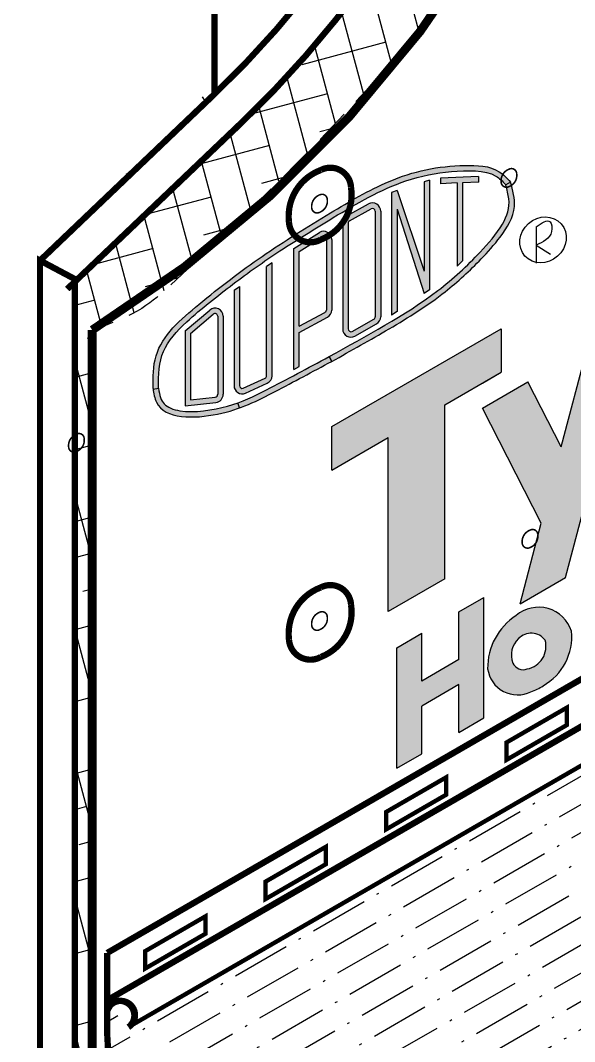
# Model space of a CAD drawing. Extents: x -16.9 to 57.1, y -63 to 11.
# Drawn here: x -8.79 to -0.83, y -45.46 to -30.78 of the extents above; entities that cross this region are included whole.
import ezdxf

# ---------------------------------------------------------------- set-up
doc = ezdxf.new("R2010")
doc.units = 0
doc.header["$MEASUREMENT"] = 0
doc.linetypes.add('DASHED', pattern=[0.75, 0.5, -0.25])
for name, color, linetype in [('CLADDING', 7, 'CONTINUOUS'), ('DUPONTLOGO', 7, 'CONTINUOUS'), ('FASTENING', 1, 'CONTINUOUS'), ('INSULATION', 40, 'CONTINUOUS'), ('STRUCTURE', 7, 'CONTINUOUS'), ('TYVEK', 5, 'DASHED')]:
    doc.layers.add(name, color=color, linetype=linetype)

# ---------------------------------------------------------------- blocks, each defined once
blk = doc.blocks.new('A$C59BF5A68')
at = {"layer": 'FASTENING', "color": 7}
for points, const_width in [([(0.5047200094991879, 1.084445504410382, -0.546252201092799), (0.9377327113914085, 0.8344455044103825, -0.3537160203436517), (0.5047200094991879, 0.08444550441038245, -0.5560120530374328), (0.04494004124796902, 0.3381002494007816, -0.3458248453514607), (0.5047200094991915, 1.084445504410382, -1.000000000000007)], 0.09), ([(0.4873086091928798, 0.7267386849483728, -0.546252201092799), (0.5955617846659358, 0.6642386849483728, -0.3537160203436517), (0.4873086091928798, 0.4767386849483728, -0.5560120530374328), (0.3723636171300768, 0.5401523711959726, -0.3458248453514607), (0.4873086091928833, 0.7267386849483728, -1.000000000000007)], 0.0225)]:
    blk.add_lwpolyline(points, format="xyb", dxfattribs=dict(at, const_width=const_width))
blk = doc.blocks.new('A$C1409495A')
at = {"layer": 'DUPONTLOGO', "color": 242}
for p, q in [((0.2343235615273898, 0.523827359091797), (0.2343235615273898, 1.616091367395711e-07)), ((0.2343235615273898, 0.2619137603504669), (0.4408312526641112, 0.1288168849679323))]:
    blk.add_line(p, q, dxfattribs=at)
blk.add_ellipse((0.333973993873542, 0.3360725358395484), major_axis=(0.2603864479023359, 0.231586749987972), ratio=0.9031737347499492, dxfattribs=at)
blk.add_spline([(0.2343235615273898, 0.523827359091797), (0.4345512185534517, 0.5967801724010542), (0.456416738787766, 0.4563911861724819), (0.2343235615273898, 0.2619137603504669)], degree=3, dxfattribs=at)

msp = doc.modelspace()

# ---------------------------------------------------------------- hatches: boundary and pattern name
at = {"layer": 'CLADDING'}
h = msp.add_hatch(dxfattribs=at)
h.set_pattern_fill('ZIGZAG', color=254, scale=4, angle=59.99999999999999, style=0)
h.set_pattern_definition([(59.99999999999999, (-389.3255826806797, -32.49017969269062), (-0.1830127018922192, 0.6830127018922194), [0.5, -0.5]), (150, (-389.0755826806797, -32.05716699079835), (-0.6830127018922193, -0.1830127018922192), [0.5, -0.5])])
edge = h.paths.add_edge_path()
edge.add_line((3.088915309831687, -6.121228368243812), (4.387953415508491, -5.371228368243806))
edge.add_line((4.387953415508491, -5.371228368243806), (16.94532177038286, 1.878771631756194))
edge.add_line((16.94532177038286, 1.878771631756194), (17.99435987605943, 2.484434064458778))
edge.add_line((17.99435987605943, 2.484434064458778), (17.99435987605943, 2.773109199053578))
edge.add_line((17.99435987605943, 2.773109199053578), (-7.173840495619014, -11.75775806055337))
edge.add_spline(control_points=[(-7.17384049561889, -11.75775806055321), (-10.23419036794672, -16.53243236689116), (-13.68721620086609, -16.79477895189177), (-13.52553321898432, -27.06553405829686), (-13.52322798843028, -27.05846792487648), (-13.52553321898432, -27.06553405829686)], knot_values=[0, 0, 0, 0, 6.202530179452576, 17.27267891957846, 17.29541825971954, 17.29541825971954, 17.29541825971954, 17.29541825971954], degree=3, periodic=0)
edge.add_line((-13.52553321898426, -27.06553405829209), (-13.52553321898426, -47.25006520797092))
edge.add_line((-13.52553321898426, -47.25006520797092), (-13.27553321898426, -47.10572764067342))
edge.add_line((-13.27553321898426, -47.10572764067342), (-13.27553321898426, -45.89440277526853))
edge.add_line((-13.27553321898426, -45.89440277526853), (-10.76749115071948, -44.44638401201714))
edge.add_line((-10.76749115071948, -44.44638401201714), (-10.76749115071948, -18.13975039551076))
edge.add_line((-10.76749115071948, -18.13975039551076), (-9.468453045042672, -17.38975039551064))
edge.add_line((-9.468453045042672, -17.38975039551064), (3.088915309831687, -6.121228368243813))
h = msp.add_hatch(dxfattribs=at)
h.set_pattern_fill('ANSI38', color=63, scale=4, angle=59.99999999999999, style=0)
h.set_pattern_definition([(104.9999999999999, (-389.3255826806797, -32.49017969269062), (-0.4829629131445342, -0.1294095225512603), []), (195, (-389.3255826806797, -32.49017969269062), (-0.836516303737808, -0.7417819582470547), [1.25, -0.75])])
edge = h.paths.add_edge_path()
edge.add_line((8.902302294289996, -9.107922664091639), (23.48760650183067, -0.6870933536552251))
edge.add_line((23.48760650183067, -0.6870933536552256), (23.48760650183067, -0.3984182190604303))
edge.add_line((23.48760650183067, -0.3984182190604303), (4.767768796281779, -11.20632155754531))
edge.add_spline(control_points=[(4.767768796281814, -11.20632155754527), (3.025306399554381, -13.23028880900142), (-0.7416201948988714, -17.60578413109943), (-0.4259253595461132, -27.47120315361519), (-5.379718417115072, -32.05923623305108), (-8.012393498171207, -34.49752952042138)], knot_values=[0, 0, 0, 0, 7.793905358340211, 16.84918390441197, 27.11992689184167, 27.11992689184167, 27.11992689184167, 27.11992689184167], degree=3, periodic=0)
edge.add_line((-8.012393498169558, -34.49752952041973), (-8.012393498169786, -50.4101073423069))
edge.add_line((-8.012393498169786, -50.4101073423069), (-7.762393498169786, -50.26576977500952))
edge.add_line((-7.762393498169786, -50.26576977500952), (-7.762393498169786, -35.23120250029017))
edge.add_spline(control_points=[(-7.762393498169729, -35.23120250029012), (-7.108729404779922, -35.02359193937821), (-6.883826770502708, -34.81529694130199), (-5.242255753655456, -33.28565092447229), (-3.82987453861864, -31.92356703206542), (-2.118150640620399, -29.68333759351037), (-1.629898707706218, -28.94013011612708), (-1.015819836570074, -27.75107007667907), (-0.8309229528152287, -27.34238963106156), (-0.5082798949661651, -26.4984475612232), (-0.3733111249237595, -26.06883836714189), (-0.07453415002299835, -24.95368604451971), (0.06117450128584778, -24.26369639483539), (0.1778393069161552, -23.57855959349752)], knot_values=[13.64538803699946, 13.64538803699946, 13.64538803699946, 13.64538803699946, 14.51989920579396, 14.51989920579396, 20.03308609947003, 20.03308609947003, 22.57030622210672, 22.57030622210672, 23.83891628342507, 23.83891628342507, 25.10752634474342, 25.10752634474342, 27.11992689184159, 27.11992689184159, 27.11992689184159, 27.11992689184159], degree=3, periodic=0)
edge.add_line((0.1778393069125519, -23.57855959350939), (1.702008989847172, -22.69857981677649))
edge.add_line((1.702008989847172, -22.69857981677649), (1.702008989847172, -22.20968648080072))
edge.add_arc((17.37003790028257, -22.29091098485197), 15.66823944667357, 122.7135630212249, 179.7029760659578, ccw=False)
h = msp.add_hatch(dxfattribs=at)
h.set_pattern_fill('ACAD_ISO10W100', color=252, scale=0.07, angle=30, style=0)
h.set_pattern_definition([(30, (0, 0), (-0.175, 0.3031088913245536), [0.8400000000000001, -0.21, 0.035, -0.21])])
h.paths.add_polyline_path([(24.39568965681736, -32.62616195883911), (24.02017577887671, -28.68508949482003), (23.96787338154954, -27.74295788496489), (3.822085847642134, -39.32935465737477), (3.413419941318463, -39.1002329841157), (-7.2318692040566, -45.24629353779934, -0.04925653756726567), (-7.26677674911532, -45.26644741833574), (-7.235829131724254, -45.24857980310423, 0.6898610656198999), (-7.353607203962885, -44.87456332538569, 0.2121886538407792), (-7.505067260471954, -44.94386259417314), (-7.545887147223734, -45.01468335662926), (-7.545887147223733, -45.36168705801354), (-7.462614709307329, -46.86168705801345), (-7.087100831366678, -50.80275952203257)])
at = {"layer": 'DUPONTLOGO'}
h = msp.add_hatch(color=242, dxfattribs=at)
edge = h.paths.add_edge_path()
edge.add_spline(control_points=[(-4.336689712097041, -33.54771277495858), (-4.669796868531876, -33.75118999746273), (-5.330371302466347, -34.15469934416336), (-6.169333343600783, -34.8003705092656), (-6.886397580570701, -35.41797737083999), (-6.887037633409591, -35.90976944604614), (-6.887248507548293, -36.07179705375586)], knot_values=[0, 0, 0, 0, 0.2326628988775917, 0.4613865531098924, 0.6535218754829092, 0.7479263056417517, 0.7479263056417517, 0.7479263056417517, 0.7479263056417517], degree=3, periodic=0)
edge.add_spline(control_points=[(-6.887248507548293, -36.07179705375586), (-6.886609813560767, -36.07585330147047), (-6.885971119573242, -36.0799095491851), (-6.885329369621331, -36.08396319512647)], knot_values=[0, 0, 0, 0, 0.002347442690703379, 0.002347442690703379, 0.002347442690703379, 0.002347442690703379], degree=3, periodic=0)
edge.add_line((-6.885329369621331, -36.08396319512664), (-6.808143498873619, -36.07173994903341))
edge.add_spline(control_points=[(-6.808143498873676, -36.07173994903341), (-6.808467810594664, -36.06973814950994), (-6.808791349791022, -36.06772547550045), (-6.809114317675494, -36.06570191573762)], knot_values=[0.001174582396085617, 0.001174582396085617, 0.001174582396085617, 0.001174582396085617, 0.002358172592852494, 0.002358172592852494, 0.002358172592852494, 0.002358172592852494], degree=3, periodic=0)
edge.add_spline(control_points=[(-6.809114317659123, -36.065701915837), (-6.808783790756934, -35.87098729881657), (-6.804526488213696, -35.69266002476556), (-6.670332926589936, -35.3868956429081), (-6.547207111436819, -35.24648094517835), (-6.191885384871284, -34.92001548329641), (-5.958471952999616, -34.74030854500597), (-5.516692854125267, -34.40330510136192), (-5.29441164150694, -34.24582785575168), (-4.812557489976143, -33.92995847814967), (-4.554610861855053, -33.77237653676303), (-4.296730344887465, -33.61484521567985)], knot_values=[0.001204580648238207, 0.001204580648238207, 0.001204580648238207, 0.001204580648238207, 0.1148556554967574, 0.1148556554967574, 0.2297113109935148, 0.2297113109935148, 0.3984913275604529, 0.3984913275604529, 0.5672713441273911, 0.5672713441273911, 0.7479263056417517, 0.7479263056417517, 0.7479263056417517, 0.7479263056417517], degree=3, periodic=0)
edge.add_spline(control_points=[(-4.296730344887465, -33.61484521567985), (-3.955700935566256, -33.41185364781808), (-3.616866373944731, -33.21232081470237), (-3.03630330584997, -33.01439073604517), (-2.822505422280528, -32.97081385497431), (-2.372638239542084, -32.93574778306746), (-2.113555324589015, -32.92108186793001), (-1.909268271941528, -33.04634694352218), (-1.863976177553695, -33.09146701832135), (-1.815465730104961, -33.1424950803809)], knot_values=[0, 0, 0, 0, 0.2378461726929006, 0.2378461726929006, 0.3759363467751121, 0.3759363467751121, 0.5140265208573236, 0.5140265208573236, 0.5560477353908875, 0.5560477353908875, 0.5560477353908875, 0.5560477353908875], degree=3, periodic=0)
edge.add_line((-1.815465730104734, -33.14249508038102), (-1.745222672577995, -33.10304705375579))
edge.add_spline(control_points=[(-1.745222672577938, -33.10304705375586), (-1.796752468055729, -33.04849744859614), (-1.965974678000293, -32.86935827967284), (-2.43490816023359, -32.8546908995915), (-2.962685993360992, -32.90474517900853), (-3.628672449644682, -33.12627834657724), (-4.062427705135633, -33.38446329184552), (-4.336689712097041, -33.5477127749586)], knot_values=[0, 0, 0, 0, 0.04405701235799464, 0.1446818277776674, 0.2573902707972445, 0.3686265973318987, 0.5599067828171413, 0.5599067828171413, 0.5599067828171413, 0.5599067828171413], degree=3, periodic=0)
for color, points in [(242, [(-2.437882133155028, -33.11352133663689), (-2.206860590063457, -33.10359576242315), (-2.206860590063286, -33.02539869050525), (-2.753735590063229, -33.04889454429225), (-2.753735590063229, -33.12709161621015), (-2.516007133155028, -33.11687788717789), (-2.516007133155028, -34.31148881597491), (-2.437882133155028, -34.2383263992245)]), (242, [(-3.456860590063116, -35.01563286175343), (-3.378735590063741, -34.96397574153955), (-3.378735590062547, -33.49377033049384), (-2.988110590063116, -34.70569014046738), (-2.909985590063229, -34.65403302025307), (-2.909985590063172, -33.07562413585462), (-2.988110590062547, -33.10073302623204), (-2.988110590062718, -34.3826096945678), (-3.378735590062888, -33.22627747811981), (-3.456860590063172, -33.25138636849745)]), (242, [(-5.175610590062888, -34.26303270195769), (-5.253735590062888, -34.31650844087714), (-5.253735590063457, -35.88742744310751, -0.2934388249167285), (-5.276546387636756, -35.92294871947085), (-5.589046387636756, -36.06592379042316, -0.5462656304046162), (-5.644360590063457, -36.03040251405977), (-5.644360590063229, -34.60314623992517), (-5.722485590062831, -34.65863494521735), (-5.722485590063457, -36.03040251405994, 0.5462656304051842), (-5.556542982783128, -36.13696634315002), (-5.244042982782844, -35.99399127219753, 0.2934388249164255), (-5.175610590063172, -35.8874274431075)]), (182, [(-3.504336774015314, -36.77492205375552), (-3.504336774015314, -39.27492205375593), (-2.692437957967456, -38.80617205375591), (-2.692437957967115, -36.30617205375587), (-1.880539141919371, -35.83742205375589), (-1.880539141919314, -35.21242205375587), (-4.316235590063172, -36.61867205375591), (-4.316235590063172, -37.24367205375589)]), (182, [(0.01389142885892625, -35.10451597199956), (-0.6417573871889317, -35.48305499243889), (-1.016613666862213, -36.90944304804473), (-1.495523264554549, -35.97597695156054), (-2.151172080602123, -36.35451597199956), (-1.304484244114974, -38.00483660343954), (-1.609906203236733, -39.16701597199935), (-0.9542573871888749, -38.7884769515604)]), (182, [(-2.48904480782701, -40.32836035672602), (-2.489044807827018, -41.01438576051035), (-2.129044807827029, -40.80653966360211), (-2.129044807827032, -39.07448885603318), (-2.489044807827021, -39.2823349529416), (-2.48904480782701, -39.96836035672601), (-3.023082913503693, -40.27668740079594), (-3.023082913503696, -39.59066199701152), (-3.383082913503703, -39.79850809391982), (-3.383082913503699, -41.53055890148858), (-3.0230829135037, -41.32271280458016), (-3.023082913503696, -40.63668740079595)])]:
    msp.add_hatch(color=color, dxfattribs=at).paths.add_polyline_path(points)
h = msp.add_hatch(color=242, dxfattribs=at)
edge = h.paths.add_edge_path()
edge.add_spline(control_points=[(-1.745222672577938, -33.10304705375586), (-1.712904676453263, -33.22180868065972), (-1.63688150258622, -33.50117735735699), (-1.873794253355527, -33.89112455164877), (-2.227423881567802, -34.27958885603306), (-2.741062379423965, -34.75675213591995), (-3.48302823380277, -35.21720264093115), (-4.040054949262867, -35.52738156116979), (-4.316235590063116, -35.68117205375587)], knot_values=[0, 0, 0, 0, 0.07140672790437241, 0.16797347427779, 0.251697098529822, 0.3916885399395568, 0.5846187000068773, 0.7743438912938334, 0.7743438912938334, 0.7743438912938334, 0.7743438912938334], degree=3, periodic=0)
edge.add_line((-4.316235590063116, -35.68117205375572), (-4.353149450176659, -35.61230662036291))
edge.add_spline(control_points=[(-4.353149590189105, -35.61230669826665), (-3.817617399895198, -35.31412259564448), (-3.271542989259842, -35.0288485895656), (-2.573540161637993, -34.49673229175002), (-2.36955586907311, -34.30726090202319), (-2.065237920164464, -33.98656391357819), (-1.949728541145987, -33.85438610173833), (-1.791688915260238, -33.58868769177514), (-1.75569685000778, -33.47452255624783), (-1.778641939941053, -33.28215040654688), (-1.796166528052936, -33.21381804379175), (-1.815465730104961, -33.14249508038108)], knot_values=[0.0002505584379334802, 0.0002505584379334802, 0.0002505584379334802, 0.0002505584379334802, 0.3681301305683303, 0.3681301305683303, 0.5353339496185356, 0.5353339496185356, 0.6400473331687101, 0.6400473331687101, 0.7273425474151587, 0.7273425474151587, 0.7705355621334626, 0.7705355621334626, 0.7705355621334626, 0.7705355621334626], degree=3, periodic=0)
edge.add_line((-1.815465730104961, -33.14249508038102), (-1.745222672578166, -33.10304705375582))
h = msp.add_hatch(color=242, dxfattribs=at)
h.paths.add_polyline_path([(-4.159985590062888, -35.21564429786773, 0.5736723652120568), (-3.985329460789501, -35.31777297555269), (-3.672829460789785, -35.14192670930303, 0.2709125763483533), (-3.613110590063172, -35.03979803161799), (-3.613110590063457, -33.52171177723207, 0.5705986825334335), (-3.786818281238993, -33.41905517420183), (-4.09931828123905, -33.59110995899879, 0.2733997692991723), (-4.159985590063457, -33.69376656202914)])
h.paths.add_polyline_path([(-4.081860590062888, -33.693766562029, -0.2733997692992011), (-4.061638153788124, -33.6595476943522), (-3.749138153788408, -33.48749290955516, -0.5705986825340358), (-3.691235590063172, -33.52171177723194), (-3.691235590063172, -35.03979803161785, -0.2709125763483295), (-3.711141880305377, -35.07384092417952), (-4.023641880305377, -35.24968719042927, -0.5736723652123455), (-4.081860590063172, -35.2156442978676)], flags=16)
h = msp.add_hatch(color=242, dxfattribs=at)
h.paths.add_polyline_path([(-4.863110590063513, -35.79720000177941), (-4.784985590043846, -35.7550910815214), (-4.784985589818518, -35.26579495089991), (-4.377821926747799, -35.0463361065365, 0.2758007751186116), (-4.316235590589258, -34.94317884442982), (-4.316235590153838, -33.92903001206216, 0.5880955590559759), (-4.495242434497868, -33.82947460622635), (-4.863110589455289, -34.05790387096678)])
h.paths.add_polyline_path([(-4.784985589283565, -34.10135341663289), (-4.454029538268571, -33.89584487674995, -0.5880955590566647), (-4.394360590153838, -33.92903001202856), (-4.394360590589542, -34.94317884439625, -0.2758007751187845), (-4.414889369309151, -34.97756459843179), (-4.784985589777875, -35.17704430699592)], flags=16)
h = msp.add_hatch(color=242, dxfattribs=at)
h.paths.add_polyline_path([(-6.425610590063116, -35.24372773943963), (-6.425610590063172, -36.32031524347833), (-5.983059404192488, -36.27144099997132, 0.3823525855099315), (-5.878735590063457, -36.15496166385527), (-5.87873559006232, -35.03281160827862, 0.6390099729074422), (-6.071743619805545, -34.94345749575012)])
h.paths.add_polyline_path([(-6.02119659997669, -35.00302690410234, -0.6390099729069131), (-5.95686059006232, -35.03281160827849), (-5.956860590063741, -36.15496166385521, -0.3823525855097374), (-5.991635194773437, -36.19378810922716), (-6.347485590063172, -36.23308733477832), (-6.347485590063513, -35.27989613124472)], flags=16)
h = msp.add_hatch(color=242, dxfattribs=at)
edge = h.paths.add_edge_path()
edge.add_spline(control_points=[(-4.35314959018865, -35.61230669826661), (-4.6599354671946, -35.77676414700581), (-4.966468287112775, -35.9424510893778), (-5.389959224387269, -36.16067866173177), (-5.522330601494218, -36.2245977589282), (-5.669358114972624, -36.27707638209539)], knot_values=[0.2810519083259829, 0.2810519083259829, 0.2810519083259829, 0.2810519083259829, 0.4864092395876224, 0.4864092395876224, 0.5821236414411977, 0.5821236414411977, 0.5821236414411977, 0.5821236414411977], degree=3, periodic=0)
edge.add_line((-5.669358114972795, -36.27707638209547), (-5.643098281320022, -36.35064763199442))
edge.add_spline(control_points=[(-5.643098281320022, -36.35064763199442), (-5.457911274920548, -36.28453774196559), (-5.041434030876587, -36.06989935103074), (-4.591664284740546, -35.82880978440753), (-4.316235590063116, -35.68117205375587)], knot_values=[0.2810600832013738, 0.2810600832013738, 0.2810600832013738, 0.2810600832013738, 0.3977592114784792, 0.5821236414411975, 0.5821236414411975, 0.5821236414411975, 0.5821236414411975], degree=3, periodic=0)
edge.add_line((-4.316235731521033, -35.68117212920939), (-4.353149590188593, -35.61230669826657))
h = msp.add_hatch(color=242, dxfattribs=at)
edge = h.paths.add_edge_path()
edge.add_line((-5.643098281320079, -36.35064763199443), (-5.669358114972681, -36.27707638209542))
edge.add_spline(control_points=[(-5.669358114972624, -36.27707638209539), (-5.716318649187258, -36.29383803520692), (-5.764774345673686, -36.3094325754651), (-6.02389427886078, -36.38245773477425), (-6.29563652807542, -36.42385936730133), (-6.600139364675442, -36.37570653995513), (-6.679259925724409, -36.34212836592626), (-6.773437449245307, -36.24611080756443), (-6.791774489383158, -36.17277692450017), (-6.808143498873676, -36.07173994903341)], knot_values=[0.002358172592852481, 0.002358172592852481, 0.002358172592852481, 0.002358172592852481, 0.03292931765771284, 0.03292931765771284, 0.1592148645761484, 0.1592148645761484, 0.2213124727474919, 0.2213124727474919, 0.2810519083259829, 0.2810519083259829, 0.2810519083259829, 0.2810519083259829], degree=3, periodic=0)
edge.add_line((-6.808143498873619, -36.0717399490334), (-6.885329369621331, -36.08396319512664))
edge.add_spline(control_points=[(-6.885329369621331, -36.08396319512647), (-6.874875863660748, -36.14999329281292), (-6.810815269680063, -36.52158167549369), (-6.147594746785671, -36.50309338340817), (-5.740301517715125, -36.38534820517968), (-5.643098281320022, -36.35064763199442)], knot_values=[0.002347442690703379, 0.002347442690703379, 0.002347442690703379, 0.002347442690703379, 0.04058508663443653, 0.2198056076657352, 0.2810600832013738, 0.2810600832013738, 0.2810600832013738, 0.2810600832013738], degree=3, periodic=0)
h = msp.add_hatch(color=182, dxfattribs=at)
h.paths.add_polyline_path([(-1.664892771628736, -39.33469864694024, 0.2576403943727744), (-2.075560686469693, -40.09965429052033, 0.5131396402506244), (-1.452613821149871, -40.43026783524547, 0.08200931940638828), (-1.278358987255121, -40.34477629528112, 0.297025703830487), (-0.8693909740964436, -39.559905596026, 0.5350210848522521)])
h.paths.add_polyline_path([(-1.247812946931077, -39.68898192672654, -0.4359844533383372), (-1.504742648276231, -40.10275842126413, -0.399352155509288), (-1.712625712649757, -40.0173780946086, -0.3084390351184591), (-1.631573207505699, -39.66755810997677, -0.4603151700988637)], flags=16)
at = {"layer": 'INSULATION'}
h = msp.add_hatch(dxfattribs=at)
h.set_pattern_fill('CROSS', color=256, scale=2, angle=30, style=0)
h.set_pattern_definition([(30, (-389.3255826806797, -32.49017969269062), (0.1830127018922194, 0.6830127018922193), [0.25, -0.75]), (120, (-389.1548295052066, -32.53593286816363), (-0.6830127018922193, 0.1830127018922194), [0.2499999999999998, -0.7499999999999991])])
edge = h.paths.add_edge_path()
edge.add_spline(control_points=[(-8.512393498169615, -34.23182495338199), (-5.87971841711347, -31.79353166601168), (-0.9259253595445642, -27.20549858657588), (-1.184959740770573, -19.11071075395993), (0.6796344969046065, -15.63895325037138), (1.20971205450966, -14.82403934810635)], knot_values=[4.867445398203927, 4.867445398203927, 4.867445398203927, 4.867445398203927, 15.13818838563363, 24.19346693170539, 27.11992689184152, 27.11992689184152, 27.11992689184152, 27.11992689184152], degree=3, periodic=0)
edge.add_line((1.209712054513662, -14.82403934809908), (-4.705313324228428, -20.13975039551108))
edge.add_line((-4.705313324228428, -20.13975039551108), (-4.7053133242282, -30.40019658071229))

# ---------------------------------------------------------------- linework, layer by layer
at = {"layer": 'CLADDING'}
msp.add_line((-6.808143498873903, -36.07173994903344), (-6.885329369621388, -36.08396319512666), dxfattribs=at)
for points, const_width in [([(-7.545887147223738, -44.18513105502794), (3.654332477374338, -37.71868123978337)], 0.09), ([(-7.56027578898268, -44.87421129013983), (3.723780782807997, -38.35935819086558)], 0.09), ([(-7.240504954623562, -45.25127939071383), (3.777558826248821, -38.88999730087875)], 0.0625), ([(-1.803731919254122, -41.15967233923173), (-1.803731919254122, -41.40967233923173), (-0.9377065154696833, -40.90967233923173), (-0.9377065154696833, -40.65967233923173), (-1.803731919254122, -41.15967233923173)], 0.0625), ([(-3.535782726822998, -42.15967233923173), (-3.535782726822998, -42.40967233923173), (-2.66975732303856, -41.90967233923173), (-2.66975732303856, -41.65967233923173), (-3.535782726822998, -42.15967233923173)], 0.0625), ([(-5.267833534391875, -43.15967233923173), (-5.267833534391875, -43.40967233923173), (-4.401808130607437, -42.90967233923173), (-4.401808130607437, -42.65967233923173), (-5.267833534391875, -43.15967233923173)], 0.0625), ([(-6.999884341960752, -44.15967233923173), (-6.999884341960752, -44.40967233923173), (-6.133858938176314, -43.90967233923173), (-6.133858938176314, -43.65967233923173), (-6.999884341960752, -44.15967233923173)], 0.0625)]:
    msp.add_lwpolyline(points, dxfattribs=dict(at, const_width=const_width))
at = {"layer": 'CLADDING', "const_width": 0.09}
msp.add_lwpolyline([(-7.545887147223733, -44.18513105502794), (-7.545887147223733, -45.01468335662926), (-7.487285900732142, -44.91301269343879, -0.988927749100262), (-7.240446043395987, -45.25212042644716, 1.412283509625476), (-7.545887147223733, -45.01468335662926), (-7.545887147223733, -45.36168705801353), (-7.462614709307327, -46.86168705801353), (-7.462614709307327, -46.86168705801353), (-7.087100831366676, -50.80275952203257), (-7.495891844795521, -50.56674392038712), (-7.495891844795996, -50.56674392038215)], format="xyb", dxfattribs=at)
at = {"layer": 'CLADDING'}
msp.add_arc((-5.292798090063172, -35.88742744310751), 0.1171875, 294.5850530263788, 359.9999999999808, dxfattribs=at)
at = {"layer": 'DUPONTLOGO', "color": 242}
for p, q in [((-2.206860590063172, -33.02539869050524), (-2.753735590063172, -33.04889454429225)), ((-2.206860590063172, -33.02539869050524), (-2.206860590063457, -33.10359576242315)), ((-2.909985590063172, -33.07562413585462), (-2.988110590062888, -33.10073302623212)), ((-2.988110590062604, -33.10073302623213), (-2.988110590062604, -34.38260969456724)), ((-2.909985590063172, -33.07562413585462), (-2.909985590063172, -34.65403302025302)), ((-2.753735590063172, -33.04889454429225), (-2.753735590063172, -33.12709161621014)), ((-2.516007133154744, -33.11687788717788), (-2.753735590063457, -33.12709161621017)), ((-2.516007133155028, -33.11519961190739), (-2.516007133155028, -34.31148881597479)), ((-2.203507133155028, -33.10345168501388), (-2.437882133155028, -33.11352133663689)), ((-2.437882133155028, -33.11352133663689), (-2.437882133155028, -34.2383263992246)), ((-1.745222672578052, -33.10304705375583), (-1.815465730104847, -33.14249508038109)), ((-3.378735590062888, -33.22627747811981), (-3.456860590063172, -33.25138636849745)), ((-3.456860590063172, -33.25138636849745), (-3.456860590063172, -35.01563286175347)), ((-3.378735590062888, -33.22627747811981), (-2.988110590062888, -34.38260969456702)), ((-4.099318281239221, -33.59110995899887), (-3.786818281238936, -33.41905517420179)), ((-4.061638153788238, -33.65954769435226), (-3.749138153788522, -33.48749290955521)), ((-3.691235590063172, -33.52171177723199), (-3.691235590063172, -35.03979803161785)), ((-3.613110590063457, -33.5217117772321), (-3.613110590063172, -35.03979803161802)), ((-3.378735590062604, -33.49377033049352), (-3.378735590063741, -34.96397574153924)), ((-3.378735590062604, -33.49377033049383), (-2.988110590063172, -34.70569014046738)), ((-4.159985590063457, -33.69376656202918), (-4.159985590062888, -35.2156442978677)), ((-4.081860590062888, -33.69376656202904), (-4.081860590063172, -35.2156442978676)), ((-4.863110589455516, -34.05790387096695), (-4.495242434497925, -33.82947460622638)), ((-4.784985589283565, -34.10135341663293), (-4.454029538268628, -33.89584487674999)), ((-4.394360590153838, -33.92903001202863), (-4.394360590589542, -34.94317884439627)), ((-4.316235590153838, -33.92903001206217), (-4.316235590589258, -34.94317884442984)), ((-4.863110590063457, -35.79720000177942), (-4.863110589455232, -34.05790387096704)), ((-4.784985589777818, -35.17704430699591), (-4.784985589283565, -34.10135341663293)), ((-5.175610590062888, -34.2630327019577), (-5.253735590062888, -34.31650844087712)), ((-5.253735590063457, -35.88742744310753), (-5.253735590062888, -34.31650844087712)), ((-5.175610590063172, -35.88742744310754), (-5.175610590062888, -34.2630327019577)), ((-2.437882133155028, -34.23832639922453), (-2.516007133154744, -34.31148881597454)), ((-5.722485590062888, -34.65863494521739), (-5.644360590063172, -34.60314623992514)), ((-5.644360590063172, -34.60314623992514), (-5.644360590063457, -36.03040251405999)), ((-5.722485590062888, -34.65863494521739), (-5.722485590063457, -36.03040251405996)), ((-2.909985590063172, -34.65403302025302), (-2.988110590063172, -34.70569014046738)), ((-6.425610590063172, -35.24372773943962), (-6.071743619805602, -34.9434574957502)), ((-6.347485590063457, -35.27989613124468), (-6.021196599976747, -35.00302690410236)), ((-5.95686059006232, -35.03281160827855), (-5.956860590063741, -36.1549616638552)), ((-5.87873559006232, -35.03281160827864), (-5.878735590063457, -36.15496166385529)), ((-4.784985589778103, -35.17704430699609), (-4.414889369308867, -34.97756459843163)), ((-4.784985589818177, -35.26579495089972), (-4.377821926747799, -35.0463361065365)), ((-4.023641880305377, -35.24968719042927), (-3.711141880305377, -35.07384092417952)), ((-3.378735590063741, -34.96397574153954), (-3.456860590063172, -35.01563286175347)), ((-3.985329460789501, -35.31777297555269), (-3.672829460789785, -35.14192670930304)), ((-6.425610590063172, -35.24372773943962), (-6.425610590063172, -36.32031524347833)), ((-6.347485590063457, -35.27989613124468), (-6.347485590063172, -36.23308733477832)), ((-4.784985590043846, -35.75509108152137), (-4.784985589818461, -35.26579495090011)), ((-4.353149590188593, -35.61230669826659), (-4.316235731366248, -35.68117212949829)), ((-4.316235590063172, -35.68117205375587), (-4.353144717464431, -35.61231544957384)), ((-4.863110590063457, -35.79720000177942), (-4.784985590043846, -35.75509108152139)), ((-5.589046387636699, -36.06592379042313), (-5.276546387636415, -35.92294871947071)), ((-5.556542982783185, -36.13696634315004), (-5.244042982782901, -35.99399127219756)), ((-6.347485590063172, -36.23308733477832), (-5.99163519477321, -36.19378810922714)), ((-6.425610590063172, -36.32031524347833), (-5.983059404192431, -36.27144099997131)), ((-5.643098281320022, -36.35064763199446), (-5.669358114972795, -36.27707638209535))]:
    msp.add_line(p, q, dxfattribs=at)
at = {"layer": 'DUPONTLOGO', "color": 182}
for p, q in [((-4.316235590063172, -36.6186720537559), (-1.880539141919314, -35.2124220537559)), ((-1.880539141919314, -35.2124220537559), (-1.880539141919314, -35.8374220537559)), ((-0.9542573871889317, -38.78847695156034), (0.01389142885892625, -35.10451597199953)), ((-1.016613666862213, -36.90944304804481), (-0.6417573871889317, -35.48305499243875)), ((-2.692437957966888, -36.30617205375574), (-1.880539141919314, -35.8374220537559)), ((-2.151172080602123, -35.9936720537559), (-1.880539141919314, -35.8374220537559)), ((-2.151172080602123, -36.35451597199953), (-1.495523264554549, -35.97597695156078)), ((-2.151172080602123, -36.35451597199958), (-1.495523264554834, -35.97597695156077)), ((-1.016613666862213, -36.90944304804481), (-1.495523264554549, -35.97597695156044)), ((-2.692437957967456, -38.8061720537559), (-2.692437957967172, -36.3061720537561)), ((-1.304484244114747, -38.00483660343997), (-2.151172080602123, -36.35451597199958)), ((-4.316235590063172, -37.2436720537559), (-4.316235590063172, -36.61867205375587)), ((-4.316235590063172, -37.2436720537559), (-3.504336774015314, -36.77492205375603)), ((-3.504336774015314, -39.2749220537559), (-3.504336774015314, -36.77492205375592)), ((-1.60990620323679, -39.16701597199956), (-1.304484244115031, -38.00483660343953)), ((-2.692437957967456, -38.8061720537559), (-3.504336774015314, -39.2749220537559)), ((-1.609906203237074, -39.16701597199953), (-0.9542573871886475, -38.78847695156021)), ((-2.489044807827032, -39.2823349529416), (-2.129044807827029, -39.07448885603321)), ((-2.129044807827029, -40.80653966360217), (-2.129044807827029, -39.0744888560333)), ((-2.48904480782701, -39.96836035672598), (-2.489044807827021, -39.2823349529416)), ((-3.383082913503699, -39.79850809391979), (-3.023082913503707, -39.59066199701158)), ((-3.023082913503696, -40.27668740079596), (-3.023082913503696, -39.59066199701158)), ((-3.383082913503699, -41.53055890148858), (-3.383082913503699, -39.79850809391971)), ((-2.489044807827021, -39.96836035672598), (-3.023082913503696, -40.27668740079588)), ((-2.489044807827021, -40.32836035672599), (-3.023082913503696, -40.63668740079589)), ((-2.489044807827021, -41.01438576051038), (-2.48904480782701, -40.32836035672599)), ((-3.023082913503696, -41.32271280458028), (-3.023082913503696, -40.63668740079581)), ((-2.489044807827021, -41.01438576051038), (-2.129044807827029, -40.80653966360208)), ((-3.383082913503699, -41.53055890148858), (-3.023082913503696, -41.32271280458019)), ((-3.383082913503699, -41.53055890148858), (-3.023082913503696, -41.32271280458028)), ((-3.383082913503699, -41.53055890148858), (-3.023082913503686, -41.32271280458045))]:
    msp.add_line(p, q, dxfattribs=at)
at = {"layer": 'DUPONTLOGO', "color": 242}
for centre, radius, start, end in [((-3.730298090063457, -33.5217117772321), 0.1171875, 0, 118.8360950130634), ((-4.042798090063457, -33.69376656202918), 0.1171875, 118.8360950130775, 180), ((-3.730298090063172, -33.52171177723199), 0.0390625, 0, 118.8360950130788), ((-4.042798090062888, -33.69376656202904), 0.0390625, 118.8360950130775, 180), ((-4.433423090153838, -33.92903001201185), 0.1171875, 359.9999999753911, 121.8383859097841), ((-4.433423090153838, -33.92903001201185), 0.0390625, 359.9999999753911, 121.8383859097841), ((-5.99592309006232, -35.03281160827849), 0.1171875, 359.9999999999345, 130.3159340501479), ((-5.99592309006232, -35.03281160827849), 0.0390625, 359.9999999999345, 130.3159340501479), ((-4.433423090589258, -34.94317884437949), 0.0390625, 298.3244090050581, 359.9999999753742), ((-4.433423090589258, -34.94317884437949), 0.1171875, 298.3244090050581, 359.9999999753742), ((-3.730298090063172, -35.03979803161785), 0.0390625, 299.3668080741879, 0), ((-3.730298090063172, -35.03979803161804), 0.1171875, 299.3668080742088, 1.025410829303838e-11), ((-4.042798090062888, -35.21564429786768), 0.1171875, 180.0000000000094, 299.3668080741979), ((-4.042798090063172, -35.2156442978676), 0.0390625, 180, 299.3668080742088), ((-5.292798090063172, -35.88742744310751), 0.0390625, 294.5850530263788, 359.9999999999808), ((-5.605298090063457, -36.03040251405999), 0.1171875, 179.9999999999791, 294.5850530263615), ((-5.605298090063457, -36.03040251405999), 0.0390625, 179.9999999999791, 294.5850530263615), ((-5.995923090063457, -36.15496166385515), 0.0390625, 276.3020641363325, 359.9999999999296), ((-5.995923090063457, -36.15496166385515), 0.1171875, 276.3020641363325, 359.9999999999296)]:
    msp.add_arc(centre, radius, start, end, dxfattribs=at)
at = {"layer": 'DUPONTLOGO', "color": 182}
for centre, radius, start, end in [((-1.177226916817709, -40.08921475652218), 0.8983944265005448, 122.8757694327404, 180.6658041083846), ((-1.342252001083445, -39.71261472509119), 0.4969080689051528, 17.89771543515966, 130.4885972157508), ((-1.448863056897245, -39.84252990874035), 0.2529785158821247, 37.37005474894762, 136.2393852856157), ((-1.676201687196642, -39.63849006974237), 0.8106287968500308, 299.3920481145085, 5.563139503480921), ((-1.415533371764241, -39.90191388900126), 0.3187410262099462, 132.6712732316579, 201.2384925311235), ((-1.568443392503404, -39.77654718306135), 0.332372617321115, 281.0493610937684, 15.27517392190573), ((-1.563759113635591, -39.95068520770576), 0.1631232830269204, 204.1325881229911, 291.2102017748796), ((-1.645426115630862, -40.04137801480999), 0.4340643654360211, 187.715670818816, 296.3722994449842), ((-1.62434894809714, -39.8598903299274), 0.5956705905116406, 286.756537903897, 305.5097228778379)]:
    msp.add_arc(centre, radius, start, end, dxfattribs=at)
at = {"layer": 'DUPONTLOGO', "color": 242}
for points in [[(-4.336689712097041, -33.5477127749586), (-3.493331554150018, -33.09665873007492), (-2.963822303044935, -32.92648834041432), (-2.403600476343172, -32.86540370172037), (-1.908562653368108, -32.9552446210177), (-1.745222672577938, -33.10304705375586)], [(-4.316235590063116, -35.68117205375587), (-3.49108541055989, -35.21317805113671), (-2.686797927139878, -34.68056861580538), (-2.16932922806086, -34.20922347986692), (-1.894306517533323, -33.89362303604361), (-1.690579766074961, -33.45587445138693), (-1.745222672577938, -33.10304705375586)], [(-6.887248507548293, -36.07179705375586), (-6.84340123663992, -35.60181585447839), (-6.22971508058049, -34.86270229456653), (-5.318651737324899, -34.17145245933301), (-4.336689712097041, -33.54771277495858)], [(-6.887248507548293, -36.07179705375586), (-6.838328313706143, -36.26873751699935), (-5.958497062251581, -36.43872824595877), (-5.130036795453407, -36.11416590358789), (-4.316235590063116, -35.68117205375587)]]:
    msp.add_spline(points, degree=3, dxfattribs=at)
for points, knots in [([(-4.296730344887465, -33.61484521567985), (-3.955700935566256, -33.41185364781808), (-3.616866373944731, -33.21232081470237), (-3.03630330584997, -33.01439073604517), (-2.822505422280528, -32.97081385497431), (-2.372638239542084, -32.93574778306746), (-2.113555324589015, -32.92108186793001), (-1.909268271941528, -33.04634694352218), (-1.863976177553695, -33.09146701832135), (-1.815465730104961, -33.1424950803809)], [0, 0, 0, 0, 0.2378461726929006, 0.2378461726929006, 0.3759363467751121, 0.3759363467751121, 0.5140265208573236, 0.5140265208573236, 0.5560477353908875, 0.5560477353908875, 0.5560477353908875, 0.5560477353908875]), ([(-4.353149590189105, -35.61230669826665), (-3.817617399895198, -35.31412259564448), (-3.271542989259842, -35.0288485895656), (-2.573540161637993, -34.49673229175002), (-2.36955586907311, -34.30726090202319), (-2.065237920164464, -33.98656391357819), (-1.949728541145987, -33.85438610173833), (-1.791688915260238, -33.58868769177514), (-1.75569685000778, -33.47452255624783), (-1.778641939941053, -33.28215040654688), (-1.796166528052936, -33.21381804379175), (-1.815465730104961, -33.14249508038108)], [0.0002505584379334802, 0.0002505584379334802, 0.0002505584379334802, 0.0002505584379334802, 0.3681301305683303, 0.3681301305683303, 0.5353339496185356, 0.5353339496185356, 0.6400473331687101, 0.6400473331687101, 0.7273425474151587, 0.7273425474151587, 0.7705355621334626, 0.7705355621334626, 0.7705355621334626, 0.7705355621334626]), ([(-6.809114317659123, -36.065701915837), (-6.808783790756934, -35.87098729881657), (-6.804526488213696, -35.69266002476556), (-6.670332926589936, -35.3868956429081), (-6.547207111436819, -35.24648094517835), (-6.191885384871284, -34.92001548329641), (-5.958471952999616, -34.74030854500597), (-5.516692854125267, -34.40330510136192), (-5.29441164150694, -34.24582785575168), (-4.812557489976143, -33.92995847814967), (-4.554610861855053, -33.77237653676303), (-4.296730344887465, -33.61484521567985)], [0.001204580648238207, 0.001204580648238207, 0.001204580648238207, 0.001204580648238207, 0.1148556554967574, 0.1148556554967574, 0.2297113109935148, 0.2297113109935148, 0.3984913275604529, 0.3984913275604529, 0.5672713441273911, 0.5672713441273911, 0.7479263056417517, 0.7479263056417517, 0.7479263056417517, 0.7479263056417517]), ([(-6.809114317675494, -36.06570191573762), (-6.792490167862979, -36.16986075713879), (-6.774352340071346, -36.245178041656), (-6.679259925724409, -36.34212836592626), (-6.600139364675442, -36.37570653995513), (-6.29563652807542, -36.42385936730133), (-6.02389427886078, -36.38245773477425), (-5.606658621698216, -36.26487241449803), (-5.432960946080357, -36.18283772230699), (-4.966468287112775, -35.9424510893778), (-4.6599354671946, -35.77676414700581), (-4.35314959018865, -35.61230669826661)], [0.001174582396085617, 0.001174582396085617, 0.001174582396085617, 0.001174582396085617, 0.06209760817134347, 0.06209760817134347, 0.1241952163426869, 0.1241952163426869, 0.2504807632611225, 0.2504807632611225, 0.3767663101795581, 0.3767663101795581, 0.5821236414411975, 0.5821236414411975, 0.5821236414411975, 0.5821236414411975])]:
    msp.add_open_spline(points, degree=3, knots=knots, dxfattribs=at)
at = {"layer": 'FASTENING', "color": 8, "const_width": 0.0225}
for points in [[(-1.766473641083735, -32.91833891677567, -0.546252201092799), (-1.658220465610682, -32.98083891677567, -0.3537160203436517), (-1.766473641083735, -33.16833891677567, -0.5560120530374328), (-1.881418633146538, -33.10492523052807, -0.3458248453514607), (-1.766473641083735, -32.91833891677567, -1.000000000000007)], [(-7.986142517973008, -36.72664226654651, -0.546252201092799), (-7.877889342499955, -36.78914226654651, -0.3537160203436517), (-7.986142517973008, -36.97664226654651, -0.5560120530374328), (-8.10108751003581, -36.91322858029891, -0.3458248453514607), (-7.986142517973008, -36.72664226654651, -1.000000000000007)], [(-1.463333870109068, -38.10647586162582, -0.546252201092799), (-1.355080694636015, -38.16897586162582, -0.3537160203436517), (-1.463333870109068, -38.35647586162582, -0.5560120530374328), (-1.578278862171871, -38.29306217537822, -0.3458248453514607), (-1.463333870109068, -38.10647586162582, -1.000000000000007)]]:
    msp.add_lwpolyline(points, format="xyb", dxfattribs=at)
at = {"layer": 'STRUCTURE'}
for p, q in [((-6.004351429904546, -20.88975039551076), (-6.004351429904773, -31.8395280172374)), ((-8.012393498169558, -34.49752952042047), (-8.512393498169558, -34.23182495338199)), ((-8.512393498169558, -34.23182495338199), (-8.512393498169786, -50.14440277526842)), ((-8.012393498169786, -50.4101073423069), (-8.012393498169558, -34.4975295204199))]:
    msp.add_line(p, q, dxfattribs=at)
at = {"layer": 'STRUCTURE', "const_width": 0.09}
for points in [[(-8.512393498169502, -34.23182495338199), (-6.004351429904716, -31.8395280172374, 0.03370422444085926), (-4.705313324228257, -30.42149445513519, 0.01612494577826258), (-3.158034307216155, -28.35199370984174, 0.05565526587535891), (-2.300301117817014, -26.77652711938697, 0.0209138494887334), (-1.799805848118297, -25.38619574081815, 0.04479910819462108), (-1.293241697006636, -23.05734300785696, -0.02073115222964417), (-0.6830491050827163, -19.41750683768453, -0.04506024657633818), (0.12393480042482, -16.78653095314701, -0.06030027531132316), (1.257820810236865, -14.75047913213331, -0.02003051365681012), (4.267768796281814, -10.9406169905069, -4.066845771023491)], [(-8.121585114326138, -34.64154159536758), (-5.613543046061352, -32.24924465922311, 0.03370422444086048), (-4.262999632832418, -30.77498776201105, 0.01612494577826335), (-2.693857734936785, -28.67624520073912, 0.05565526587535995), (-1.776038068839341, -26.99041301204693, 0.02091384948873385), (-1.259506402654381, -25.55553394924641, 0.04479910819462071), (-0.7314197013682247, -23.1277345188447, -0.02073115222964625), (-0.1289867997723491, -19.53418537656955, -0.04506024657633737), (0.6481310964464342, -17.00058039332259, -0.06030027531132479), (1.715809886876343, -15.08341294729956, -0.01795604241407199), (4.723826028588064, -11.26075910682994, -0.02003051365681061)]]:
    msp.add_lwpolyline(points, format="xyb", dxfattribs=at)
for points in [[(-10.76749115071931, -44.44638401201701), (-10.76749115071942, -18.13975039551076), (-6.004351429904602, -20.88975039551099), (-6.004351429904716, -31.8395280172374)], [(-8.512393498169502, -34.23182495338199), (-8.012393498169615, -34.4975295204199), (-8.012393498169729, -50.4101073423069), (-8.512393498169843, -50.14440277526819), (-8.512393498169615, -34.23182495338187)]]:
    msp.add_lwpolyline(points, dxfattribs=at)
at = {"layer": 'STRUCTURE'}
for points in [[(4.267768796283292, -10.94061699050599), (-0.1116425668563465, -17.38776495275761), (-2.077032711830554, -26.2271829836568), (-8.512393498169615, -34.23182495338199)], [(4.767768796281814, -11.20632155754527), (0.3883574331420618, -17.653469519797), (-1.577032711832146, -26.4928875506962), (-8.012393498171207, -34.49752952042138)]]:
    msp.add_spline(points, degree=3, dxfattribs=at)
at = {"layer": 'TYVEK'}
msp.add_line((-7.762393498169786, -50.55903902311559), (-7.762393498169786, -35.23120250029012), dxfattribs=at)
at = {"layer": 'TYVEK', "const_width": 0.125}
msp.add_lwpolyline([(1.702008989847116, -22.69857981678081), (0.1625239545103909, -23.66788159737541, -0.2114567591956374), (-7.762393498169615, -35.23120250029012, 3.173013914770129)], format="xyb", dxfattribs=at)
msp.add_lwpolyline([(-7.762393498169729, -35.2312025002883), (-7.762393498169843, -50.55903902311559), (-7.115962403916228, -50.18582185683579)], dxfattribs=at)
at = {"layer": 'TYVEK'}
msp.add_open_spline([(0.1778393069161552, -23.57855959349752), (0.06117450128584778, -24.26369639483539), (-0.07453415002299835, -24.95368604451971), (-0.3733111249237595, -26.06883836714189), (-0.5082798949661651, -26.4984475612232), (-0.8309229528152287, -27.34238963106156), (-1.015819836570074, -27.75107007667907), (-1.629898707706218, -28.94013011612708), (-2.118150640620399, -29.68333759351037), (-3.82987453861864, -31.92356703206542), (-5.242255753655456, -33.28565092447229), (-6.883826770502708, -34.81529694130199), (-7.108729404779922, -35.02359193937821), (-7.762393498169729, -35.23120250029012)], degree=3, knots=[13.64538803699946, 13.64538803699946, 13.64538803699946, 13.64538803699946, 15.65778858409763, 15.65778858409763, 16.92639864541598, 16.92639864541598, 18.19500870673433, 18.19500870673433, 20.73222882937102, 20.73222882937102, 26.24541572304709, 26.24541572304709, 27.11992689184159, 27.11992689184159, 27.11992689184159, 27.11992689184159], dxfattribs=at)

# ---------------------------------------------------------------- block references
at = {"layer": 'DUPONTLOGO', "color": 182}
msp.add_blockref('A$C1409495A', (-1.613045387786428, -34.27108594668267), dxfattribs=at)
at = {"layer": 'STRUCTURE', "color": 112}
for p in [(-4.97764082017291, -34.01474276323812), (-4.97764082017291, -40.01474276323812)]:
    msp.add_blockref('A$C59BF5A68', p, dxfattribs=at)

doc.saveas('drawing.dxf')
